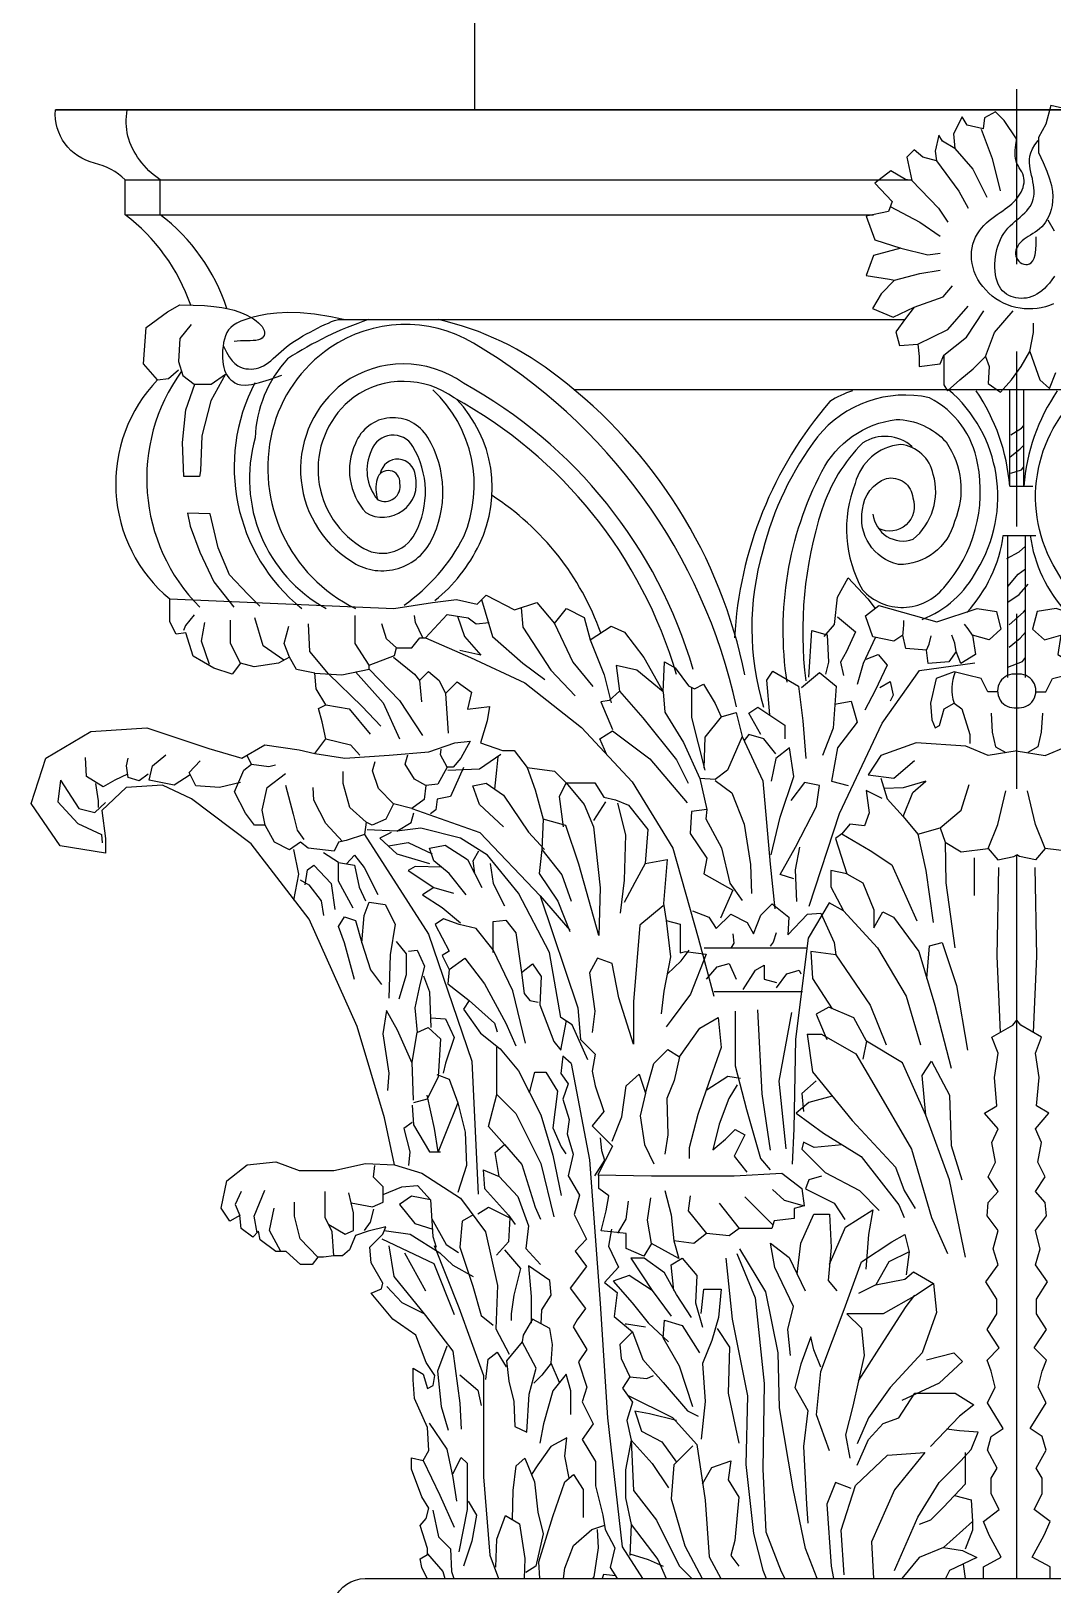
# Model space of a CAD drawing. Extents: x 140 to 2512, y 69 to 3554.
# Drawn here: x 393.4 to 685.8, y 2077.8 to 2522.1 of the extents above; entities that cross this region are included whole.
import ezdxf

# ---------------------------------------------------------------- set-up
doc = ezdxf.new("R2010")
doc.units = 0
doc.header["$LTSCALE"] = 10
doc.header["$MEASUREMENT"] = 0
doc.linetypes.add('HIDDEN', pattern=[0.375, 0.25, -0.125])
for name, color, linetype in [('3', 3, 'CONTINUOUS'), ('4', 4, 'CONTINUOUS'), ('7', 7, 'CONTINUOUS')]:
    doc.layers.add(name, color=color, linetype=linetype)

msp = doc.modelspace()

# ---------------------------------------------------------------- linework, layer by layer
at = {"layer": '3', "linetype": 'HIDDEN', "ltscale": 20}
msp.add_line((675.45, 205.47), (675.45, 3554.39), dxfattribs=at)
at = {"layer": '3'}
for p, q in [((661.58, 2351.21), (660.54, 2352.5)), ((662.84, 2349.35), (661.58, 2351.21)), ((649.64, 2345.1), (650.44, 2346.81)), ((650.44, 2346.81), (650.96, 2349.14)), ((657.7, 2347.07), (656.92, 2349.4)), ((658.16, 2344.68), (657.7, 2347.07)), ((601.33, 2242.28), (602.53, 2218.17)), ((610.98, 2241.48), (607.36, 2221.79)), ((607.36, 2221.79), (609.37, 2202.5)), ((602.53, 2218.17), (604.95, 2202.1))]:
    msp.add_line(p, q, dxfattribs=at)
for points in [[(665.26, 2494.04), (668.47, 2485.71), (670.71, 2476.42)], [(657.75, 2488.49), (662.89, 2482.59), (666.89, 2474.59)], [(685.98, 2444.1), (684.84, 2443.65), (683.66, 2443.28), (682.47, 2443), (681.26, 2442.8), (680.05, 2442.68), (678.83, 2442.65), (677.62, 2442.7), (676.41, 2442.84), (675.21, 2443.07), (674.02, 2443.39), (672.85, 2443.8), (671.7, 2444.31), (670.58, 2444.91), (669.49, 2445.59), (668.46, 2446.34), (667.48, 2447.18), (666.57, 2448.07), (665.74, 2449.03), (664.99, 2450.05), (664.34, 2451.11), (663.78, 2452.22), (663.32, 2453.35), (662.96, 2454.5), (662.7, 2455.66), (662.54, 2456.81), (662.49, 2457.95), (662.53, 2459.07), (662.69, 2460.15), (662.93, 2461.2), (663.27, 2462.2), (663.7, 2463.17), (664.19, 2464.09), (664.76, 2464.96), (665.38, 2465.78), (666.06, 2466.54), (666.78, 2467.26), (667.54, 2467.92), (668.32, 2468.55), (669.11, 2469.13), (669.9, 2469.69), (670.68, 2470.22), (671.43, 2470.74), (672.15, 2471.24), (672.83, 2471.74), (673.47, 2472.24), (674.06, 2472.74), (674.61, 2473.25), (675.11, 2473.77), (675.57, 2474.31), (676, 2474.87), (676.38, 2475.46), (676.72, 2476.07), (677.01, 2476.71), (677.25, 2477.36), (677.43, 2478.03), (677.54, 2478.69), (677.57, 2479.36), (677.53, 2480.01), (677.39, 2480.64), (677.17, 2481.25), (676.87, 2481.84), (676.54, 2482.43), (676.18, 2483.03), (675.83, 2483.64), (675.51, 2484.27), (675.25, 2484.94), (675.07, 2485.66), (674.99, 2486.42), (674.99, 2487.21), (675.05, 2488.02), (675.14, 2488.8), (675.24, 2489.55), (675.33, 2490.23), (675.37, 2490.82), (675.35, 2491.3)], [(686.24, 2452.02), (685.51, 2450.98), (684.79, 2450.05), (684.08, 2449.22), (683.37, 2448.49), (682.66, 2447.85), (681.95, 2447.31), (681.23, 2446.85), (680.49, 2446.47), (679.74, 2446.17), (678.99, 2445.94), (678.22, 2445.78), (677.46, 2445.69), (676.7, 2445.67), (675.95, 2445.71), (675.22, 2445.82), (674.51, 2445.99), (673.82, 2446.22), (673.16, 2446.52), (672.54, 2446.88), (671.95, 2447.31), (671.42, 2447.81), (670.93, 2448.39), (670.5, 2449.04), (670.12, 2449.78), (669.81, 2450.6), (669.57, 2451.5), (669.39, 2452.45), (669.27, 2453.44), (669.21, 2454.48), (669.21, 2455.52), (669.26, 2456.58), (669.37, 2457.63), (669.54, 2458.66), (669.77, 2459.67), (670.05, 2460.64), (670.38, 2461.59), (670.78, 2462.51), (671.23, 2463.38), (671.74, 2464.21), (672.31, 2465), (672.94, 2465.73), (673.62, 2466.43), (674.32, 2467.09), (675.04, 2467.72), (675.76, 2468.33), (676.46, 2468.93), (677.14, 2469.52), (677.77, 2470.12), (678.34, 2470.73), (678.84, 2471.35), (679.29, 2471.98), (679.66, 2472.64), (679.97, 2473.33), (680.2, 2474.04), (680.36, 2474.78), (680.44, 2475.57), (680.44, 2476.39), (680.38, 2477.24), (680.26, 2478.12), (680.1, 2479.02), (679.92, 2479.93), (679.72, 2480.84), (679.52, 2481.76), (679.34, 2482.67), (679.19, 2483.56), (679.1, 2484.46), (679.1, 2485.38), (679.23, 2486.33), (679.51, 2487.33), (679.98, 2488.41), (680.67, 2489.57), (681.61, 2490.83)], [(652.46, 2484.97), (658.88, 2476.37), (661.55, 2471.48)], [(681.69, 2487.43), (683.05, 2484.57), (684.1, 2482.06), (684.86, 2479.86), (685.36, 2477.93), (685.66, 2476.24), (685.76, 2474.76), (685.72, 2473.43), (685.57, 2472.23), (685.33, 2471.12), (685.02, 2470.1), (684.64, 2469.16), (684.2, 2468.3), (683.71, 2467.51), (683.17, 2466.8), (682.6, 2466.16), (681.99, 2465.58), (681.36, 2465.07), (680.71, 2464.61), (680.05, 2464.19), (679.4, 2463.79), (678.76, 2463.41), (678.15, 2463.02), (677.56, 2462.61), (677.02, 2462.17), (676.52, 2461.68), (676.09, 2461.17), (675.72, 2460.62), (675.42, 2460.06), (675.21, 2459.48), (675.09, 2458.91), (675.06, 2458.34), (675.15, 2457.79), (675.34, 2457.26), (675.64, 2456.78), (676.01, 2456.34), (676.46, 2455.97), (676.95, 2455.67), (677.48, 2455.47), (678.02, 2455.37), (678.57, 2455.39), (679.1, 2455.54), (679.6, 2455.86), (680.05, 2456.38), (680.43, 2457.14), (680.73, 2458.17), (680.94, 2459.52), (681.02, 2461.21), (680.97, 2463.29)], [(645.42, 2479.34), (653.1, 2471.48), (655.77, 2467.48)], [(639.26, 2471.96), (647.76, 2467.48), (653.55, 2463.48)], [(684.34, 2468.09), (686.2, 2464.95)], [(642.25, 2460), (649.99, 2458.14), (653.55, 2458.59)], [(640.49, 2450.86), (647.76, 2452.81), (653.55, 2453.7)], [(646.13, 2443.12), (654.44, 2446.14), (657.1, 2449.26)], [(448.54, 2432), (449.35, 2430.3), (450.15, 2428.93), (450.96, 2427.85), (451.77, 2427.03), (452.57, 2426.43), (453.36, 2426.02), (454.14, 2425.74), (454.92, 2425.57), (455.67, 2425.48), (456.42, 2425.45), (457.15, 2425.49), (457.87, 2425.61), (458.59, 2425.8), (459.29, 2426.06), (459.99, 2426.4), (460.68, 2426.82), (461.37, 2427.31), (462.06, 2427.86), (462.76, 2428.47), (463.47, 2429.12), (464.2, 2429.8), (464.96, 2430.49), (465.74, 2431.18), (466.56, 2431.85), (467.42, 2432.51), (468.32, 2433.14), (469.25, 2433.75), (470.22, 2434.34), (471.21, 2434.92), (472.23, 2435.49), (473.27, 2436.05), (474.33, 2436.61), (475.4, 2437.16), (476.47, 2437.69), (477.51, 2438.19), (478.5, 2438.63), (479.42, 2439.02), (480.25, 2439.33), (480.98, 2439.54), (481.57, 2439.65)], [(647.18, 2432.57), (655.77, 2436.81), (661.55, 2443.48)], [(654.58, 2429.4), (661.11, 2434.59), (666, 2442.14)], [(666.55, 2429.05), (669.12, 2435.92), (674.46, 2442.14)], [(679.22, 2430.46), (680.24, 2435.92), (680.24, 2438.59)], [(449.06, 2424), (444.86, 2416.36), (442.28, 2406.37), (441.96, 2396.38), (441.63, 2394.77), (437.12, 2394.77), (436.79, 2404.44), (437.76, 2413.78), (440.34, 2421.19)], [(673.78, 2406.61), (676.77, 2408.6), (677.46, 2409.3)], [(673.45, 2400.31), (676.44, 2402.63), (677.46, 2403.66)], [(673.78, 2395.66), (676.77, 2396.65), (677.46, 2397.47)], [(458.93, 2357.62), (455.44, 2361.11), (450.2, 2366.59), (446.96, 2374.31), (444.72, 2384.03), (438.23, 2384.28), (438.98, 2380.54), (441.72, 2373.07), (445.71, 2364.59), (451.45, 2357.37)], [(672.61, 2371.28), (676.14, 2373.2), (677.97, 2374.79)], [(672.93, 2363.27), (675.82, 2366.79), (677.97, 2368.35)], [(620.31, 2349), (623.33, 2352.44), (624.19, 2360.19), (627.21, 2365.79), (632.81, 2359.76), (634.94, 2357.02)], [(672.93, 2358.78), (676.14, 2361.02), (678.71, 2363.91)], [(522.36, 2359.56), (525.47, 2348.98), (534.14, 2341.33), (540.47, 2336.67)], [(440.09, 2355.17), (437.6, 2352.18), (437.1, 2350.69)], [(490.17, 2340.78), (486.16, 2346.99), (486.16, 2354.97)], [(505.5, 2348.58), (503.48, 2352.98), (503.15, 2354.97)], [(506.33, 2348.58), (512.48, 2355.31), (518.48, 2354.31), (520.81, 2352.64), (524.48, 2352.98)], [(533.63, 2357.22), (534.14, 2351.65), (542.14, 2339.33), (549.13, 2332.01)], [(673.25, 2352.37), (677.42, 2355.9), (677.97, 2356.58)], [(444.5, 2341), (442.17, 2347.65), (443.17, 2352.98)], [(453.4, 2341.32), (450.5, 2346.99), (450.5, 2353.64)], [(465.77, 2342.19), (459.83, 2346.32), (457.5, 2354.31)], [(467.34, 2343.06), (465.83, 2346.99), (467.16, 2351.98)], [(478.52, 2338.27), (473.16, 2344.66), (472.83, 2352.64)], [(497.97, 2345.79), (495.15, 2348.32), (493.82, 2352.64)], [(515.48, 2354.81), (517.48, 2348.98), (522.14, 2343.66), (516.15, 2344.99)], [(543.22, 2352.75), (548.47, 2341.66), (554.13, 2334.67)], [(616, 2337.37), (616.86, 2350.72), (621.18, 2349.43), (621.61, 2341.68), (620.74, 2338.23)], [(624.19, 2354.59), (629.36, 2350.29), (626.78, 2344.69), (625.05, 2341.68), (625.92, 2337.8)], [(553.44, 2348.08), (557.46, 2338), (559.46, 2330.01)], [(634.97, 2348.57), (631.52, 2341.25), (629.8, 2335.22)], [(673.25, 2345.96), (676.46, 2348.53), (677.97, 2350.2)], [(632.38, 2342.54), (635.83, 2343.83), (638.42, 2340.82), (634.97, 2333.5), (631.95, 2327.9)], [(672.93, 2340.2), (677.1, 2341.8), (677.97, 2342.95)], [(478.52, 2338.27), (488.16, 2329.01), (493.49, 2323.36)], [(486.27, 2338.84), (494.15, 2330.01), (498.82, 2319.7)], [(490.17, 2339.67), (498.82, 2330.68), (505.48, 2320.69)], [(574.29, 2333.2), (566.79, 2339.33), (560.8, 2340.66), (561.79, 2333.34), (568.46, 2325.69), (578.12, 2313.7), (581.45, 2307.05)], [(604.8, 2326.61), (603.93, 2336.51), (605.66, 2339.09), (612.99, 2334.79), (614.28, 2324.89), (615.14, 2314.12)], [(613.85, 2334.36), (619.02, 2338.66), (623.76, 2334.79), (622.9, 2322.73), (619.88, 2314.98)], [(504.6, 2336.39), (505.15, 2330.35)], [(512.02, 2332.68), (512.81, 2321.36)], [(561.79, 2333.34), (558.8, 2330.68), (556.46, 2330.35), (559.8, 2322.36)], [(574.29, 2333.2), (574.79, 2327.35), (580.12, 2318.7), (584.79, 2308.38)], [(582.38, 2334.47), (582.36, 2325.86), (586.21, 2310.76)], [(636.26, 2334.36), (639.28, 2336.08), (640.14, 2332.21), (639.28, 2330.48)], [(477.8, 2329.48), (484.49, 2328.35), (490.49, 2321.03)], [(602.21, 2321.01), (598.76, 2327.04), (601.35, 2328.76), (609.11, 2323.59), (609.11, 2319.72)], [(623.33, 2329.62), (628.07, 2330.48), (629.8, 2324.46), (624.19, 2317.14), (622.47, 2307.66), (627.21, 2306.37)], [(590.9, 2325.97), (586.21, 2320.24), (585.91, 2311.36)], [(668.12, 2327.06), (668.44, 2321.61), (669.4, 2317.45), (672.29, 2315.85)], [(682.78, 2327.06), (682.46, 2321.61), (681.49, 2317.45), (678.61, 2315.85)], [(477.8, 2319.74), (484.82, 2318.03), (487.49, 2315.04)], [(558.15, 2315.18), (556.13, 2319.7), (559.8, 2322.03), (570.46, 2314.04), (581.12, 2301.39)], [(596.86, 2320.44), (592.73, 2310.76), (589.17, 2308.1), (584.79, 2308.38)], [(606.52, 2315.41), (603.07, 2319.72), (598.76, 2321.01), (597.47, 2319.29)], [(438.96, 2309.39), (434.41, 2306.52), (427.23, 2307.95), (428.18, 2312.02), (432.01, 2315.12)], [(506.37, 2306.36), (503.12, 2308.19), (500.49, 2312.49), (501.21, 2315.12)], [(512.49, 2311.6), (510.55, 2315.12), (510.79, 2316.8)], [(512.66, 2310.81), (521.76, 2311.19), (527.83, 2315.36)], [(605.23, 2286.57), (607.81, 2297.33), (611.69, 2308.96), (610.4, 2317.14), (606.52, 2314.12), (605.23, 2307.66)], [(421, 2309.62), (417.41, 2307.95), (414.06, 2306.04), (409.27, 2308.91), (409.03, 2314.41)], [(426.99, 2309.62), (424.35, 2307.71), (421.24, 2308.67), (420.76, 2312.02), (421.24, 2314.17)], [(453.32, 2307.23), (447.34, 2305.8), (440.63, 2306.28), (438.72, 2310.1), (441.83, 2313.45)], [(456.5, 2312.47), (461.46, 2311.78), (463.38, 2312.26)], [(497.18, 2301.11), (492.83, 2305.56), (491.15, 2310.58), (491.87, 2313.21)], [(517.21, 2311.57), (513.42, 2303.23), (509.62, 2302.48), (509.24, 2299.45), (507.73, 2298.31)], [(526.12, 2305.32), (526.69, 2310.81), (527.07, 2314.6)], [(535.4, 2311.55), (537.69, 2305.13), (539.97, 2296.79)], [(401.85, 2307.95), (401.13, 2301.73), (406.87, 2295.51), (413.58, 2292.41), (413.82, 2290.01)], [(401.85, 2307.95), (407.11, 2299.82), (411.66, 2298.62), (414.78, 2301.49)], [(411.9, 2306.99), (412.62, 2301.97), (412.62, 2300.06)], [(460.43, 2295), (459.55, 2299.34), (460.99, 2305.8), (466.25, 2309.86)], [(466.25, 2306.52), (468.41, 2298.15), (469.6, 2293.6), (471.52, 2290.92)], [(489.31, 2295.87), (484.69, 2300.06), (482.77, 2306.99), (482.77, 2310.34)], [(528.59, 2294.52), (521.76, 2300.96), (519.86, 2306.27), (523.66, 2307.02), (528.59, 2303.61), (535.8, 2293), (540.35, 2288.08)], [(546.53, 2307.11), (551.73, 2300.96), (554.39, 2294.52), (556.28, 2277.09), (555.9, 2263.45), (550.21, 2283.91), (546.42, 2294.9), (539.97, 2296.79), (539.59, 2288.08), (538.83, 2281.26), (544.14, 2273.3), (547.56, 2264.59)], [(546.53, 2307.11), (544.52, 2303.23), (545.66, 2294.52)], [(584.79, 2308.38), (586.8, 2299.51), (586.5, 2296.85), (590.95, 2288.56), (593.32, 2278.49), (596.88, 2273.46)], [(589.17, 2307.8), (593.91, 2304.25), (597.47, 2295.37), (599.25, 2283.82), (599.55, 2275.53)], [(611.69, 2279.68), (607.81, 2280.97), (612.12, 2288.72), (618.16, 2300.35), (619.02, 2306.37), (614.71, 2307.23), (610.83, 2302.07)], [(643, 2297.5), (645.75, 2304.38), (649.42, 2307.59), (643, 2305.75), (637.49, 2305.52)], [(653.55, 2294.3), (659.52, 2299.34), (661.81, 2306.67)], [(482.53, 2290.41), (477.75, 2295.51), (474.39, 2302.21), (474.15, 2305.8)], [(557.8, 2301.72), (554.39, 2296.41)], [(667.32, 2288.34), (670.07, 2295.21), (672.36, 2304.84)], [(683.58, 2288.34), (680.83, 2295.21), (678.53, 2304.84)], [(498.12, 2293.34), (502.17, 2295.76), (502.98, 2298.59)], [(561.21, 2301.34), (563.49, 2292.25), (563.11, 2279.36), (561.97, 2269.89)], [(586.8, 2299.51), (582.36, 2298.92), (582.06, 2292.7), (586.8, 2285.6), (585.91, 2281.16), (594.21, 2276.42), (590.65, 2268.43)], [(552.73, 2227.89), (548.28, 2237.99), (545.04, 2240.01), (541.81, 2258.59), (532.91, 2275.56), (524.01, 2286.47), (516.32, 2291.32), (505, 2294.15), (498.12, 2293.34), (489.63, 2293.74)], [(496.5, 2292.94), (493.27, 2291.32), (498.12, 2286.87), (507.43, 2284.05)], [(495.7, 2289.1), (501.36, 2290.11), (508.23, 2286.87)], [(517.94, 2275.16), (513.09, 2281.22), (508.64, 2284.85), (507.43, 2288.49), (511.88, 2289.3), (518.35, 2285.26), (522.39, 2277.18)], [(612.55, 2273.22), (612.12, 2282.26), (613.42, 2288.72)], [(625.44, 2292.58), (633.51, 2287.77), (639.69, 2283.65), (646.9, 2267.71)], [(647.13, 2292.46), (649.47, 2282.11), (651.53, 2267.19)], [(654.93, 2290.17), (655.14, 2278.51), (657.71, 2259.99)], [(468.49, 2288.05), (469.99, 2281.06), (468.49, 2273.58)], [(485.6, 2271.3), (481.37, 2279.05), (481.37, 2284.33), (477.14, 2287.14)], [(481.37, 2284.33), (485.95, 2283.62), (487.36, 2277.29), (489.13, 2273.41)], [(483.66, 2283.98), (485.95, 2286.44), (488.77, 2282.92), (492.65, 2275.18)], [(520.37, 2281.22), (519.97, 2284.85), (521.58, 2287.68)], [(524.82, 2284.05), (525.63, 2278.39), (528.86, 2271.93)], [(539.59, 2288.08), (545.28, 2280.88), (547.94, 2273.3)], [(569.17, 2284.12), (566.15, 2278.61), (563.11, 2272.92)], [(663.38, 2274.91), (663.38, 2285.71)], [(470.45, 2279.4), (472.91, 2277.99), (476.44, 2273.41), (477.14, 2269.19)], [(471.86, 2277.99), (472.56, 2282.22), (474.32, 2283.62), (479.26, 2278.34), (480.31, 2270.95)], [(510.86, 2283.04), (503.38, 2283.24), (501.36, 2282.03), (508.64, 2277.18), (514.3, 2275.56)], [(626.82, 2281.11), (631.45, 2278.51), (634.54, 2270.79), (634.54, 2265.65)], [(508.64, 2277.18), (505.4, 2275.16), (511.07, 2271.52), (516.32, 2267.08)], [(488.07, 2261.44), (488.77, 2269.19), (490.18, 2273.06), (494.77, 2272.36), (497.59, 2266.73), (496.18, 2257.92), (495.82, 2245.6)], [(539.15, 2274.87), (547.56, 2264.97)], [(574.31, 2271.93), (567.66, 2266.48), (565.77, 2244.5), (565.77, 2232.38), (561.59, 2245.64), (559.7, 2255.49), (555.52, 2257.01), (553.25, 2252.84), (554.76, 2241.85), (554.01, 2235.79)], [(582.65, 2270.5), (587.39, 2268.72), (589.47, 2265.47), (593.62, 2269.61), (598.36, 2267.24), (600.14, 2263.99), (602.21, 2269.32), (605.47, 2272.57), (610.22, 2268.72), (609.92, 2263.69), (615.55, 2269.61), (619.41, 2269.91)], [(625.9, 2270.56), (635.57, 2259.99), (643.81, 2246.1), (647.93, 2232.21)], [(485.95, 2250.88), (483.13, 2261.44), (481.37, 2266.02), (483.13, 2268.84), (486.31, 2267.78), (488.07, 2261.44), (490.54, 2253.7), (493.71, 2249.48)], [(534.93, 2232.74), (531.29, 2247.69), (525.63, 2259.4), (520.77, 2265.46), (515.92, 2266.67), (511.47, 2268.29), (509.04, 2266.67), (513.09, 2259), (511.07, 2257.79), (513.09, 2253.75), (517.54, 2256.98), (523.2, 2249.71), (529.27, 2238.39), (532.1, 2231.93)], [(525.63, 2258.59), (525.63, 2267.48), (529.27, 2267.89), (532.1, 2264.25), (533.72, 2252.94), (534.53, 2246.88)], [(575.11, 2267.81), (576.39, 2257.39), (574.49, 2247.54), (573.73, 2241.09)], [(619.41, 2269.91), (623.21, 2261.53), (623.72, 2257.93), (616.51, 2258.96)], [(634.54, 2265.65), (637.11, 2270.28), (640.2, 2268.73), (647.41, 2258.96), (652.05, 2243.53), (656.68, 2225.52)], [(497.94, 2261.8), (500.76, 2258.28), (500.76, 2252.29), (498.64, 2245.25)], [(594.21, 2263.99), (594.51, 2261.32), (593.62, 2259.84)], [(606.66, 2264.28), (605.77, 2261.62), (604.88, 2260.43)], [(501.46, 2258.98), (503.93, 2259.33), (506.04, 2254.76), (504.63, 2249.48), (503.22, 2242.79), (503.93, 2235.75)], [(575.44, 2252.46), (579.42, 2256.25), (581.7, 2259.28)], [(616.51, 2258.96), (617.03, 2251.24), (622.69, 2242.5)], [(623.72, 2257.93), (633.51, 2243.53), (638.14, 2232.21)], [(649.73, 2251.24), (650.5, 2260.5), (654.11, 2261.53), (658.23, 2249.19), (661.32, 2230.67)], [(513.09, 2253.75), (512.68, 2249.71), (518.75, 2244.86), (526.03, 2238.39), (526.84, 2235.97)], [(533.72, 2252.94), (536.95, 2255.36), (539.38, 2251.73), (538.98, 2243.65), (543.02, 2233.14), (545.04, 2230.72), (546.66, 2239.2)], [(586.71, 2251.03), (589.71, 2254.53), (593.21, 2255.53), (595.21, 2251.03)], [(597.21, 2248.04), (600.71, 2253.53), (603.21, 2255.03), (603.21, 2251.03), (606.71, 2250.03)], [(606.71, 2248.54), (609.71, 2252.53), (613.2, 2253.53), (613.7, 2252.53)], [(505.69, 2251.94), (507.45, 2247.36), (507.81, 2237.15)], [(518.75, 2244.86), (517.13, 2242.43), (521.99, 2235.57), (527.65, 2231.12)], [(534.53, 2246.88), (536.14, 2244.86), (538.57, 2244.45)], [(502.52, 2226.94), (498.29, 2236.45), (495.12, 2242.08), (494.06, 2235.39), (495.82, 2224.13), (495.47, 2219.2)], [(507.81, 2239.97), (512.04, 2239.62), (514.5, 2234.34), (512.04, 2226.94), (511.33, 2224.13)], [(579.01, 2228.75), (584.81, 2236.99), (590.01, 2240.04), (590.92, 2231.5), (586.64, 2219.29), (584.2, 2212.27), (581.76, 2202.81), (581.76, 2199.75)], [(632.48, 2233.24), (628.87, 2239.93), (621.66, 2243.01), (618.06, 2240.96), (621.15, 2233.75)], [(502.87, 2216.38), (502.52, 2227.3), (503.93, 2235.75), (507.1, 2237.15), (510.63, 2233.98), (509.92, 2223.07), (506.75, 2216.73), (502.87, 2215.68)], [(615.48, 2235.3), (619.6, 2235.3), (629.39, 2229.64), (634.54, 2220.89), (645.35, 2202.38), (651.02, 2182.83), (655.65, 2172.54)], [(615.48, 2235.3), (617.03, 2224.5), (628.36, 2210.61), (640.72, 2197.23), (643.29, 2190.54), (646.38, 2185.4)], [(528.9, 2203.7), (524.36, 2208.83), (526.74, 2218), (526.74, 2222.42), (526.74, 2231.58)], [(527.65, 2231.12), (532.86, 2224.79), (539.32, 2212.23), (542.72, 2200.68), (545.1, 2189.13)], [(569.23, 2218.37), (571.67, 2226.92), (575.64, 2230.89), (579.01, 2228.75), (577.48, 2222.03), (575.34, 2216.85), (575.64, 2206.47), (574.73, 2200.98)], [(660.8, 2171.51), (656.17, 2193.63), (649.47, 2212.15), (642.78, 2227.07), (632.48, 2233.24), (631.45, 2228.1)], [(547.98, 2226.89), (553.19, 2199.34), (556.31, 2158.28), (558.39, 2125.54), (562.55, 2088.64), (568.36, 2079.61)], [(649.47, 2212.15), (648.44, 2223.47), (651.02, 2227.58), (656.17, 2217.81), (656.68, 2203.41), (659.77, 2193.63)], [(509.57, 2223.78), (513.09, 2222.37), (515.56, 2215.68), (512.04, 2206.88), (509.92, 2201.6), (508.86, 2208.28), (506.75, 2217.79)], [(536.09, 2218.51), (537.62, 2224.45), (540.68, 2224.45), (544.08, 2219.02), (542.72, 2208.49), (545.1, 2203.06), (546.46, 2201.02)], [(559.75, 2204.64), (562.51, 2211.66), (563.73, 2220.51), (567.39, 2223.87), (569.23, 2218.37), (567.7, 2211.96), (568.92, 2203.72), (571.67, 2198.23)], [(586.64, 2219.29), (592.76, 2223.26), (596.42, 2222.65)], [(618.06, 2221.92), (613.94, 2218.32), (614.45, 2213.18)], [(526.74, 2218), (532.18, 2212.57), (539.32, 2198.3), (543.06, 2183.02)], [(595.51, 2220.81), (593.06, 2216.85), (590.31, 2209.52), (588.48, 2202.2), (592.15, 2205.25), (594.9, 2208), (597.65, 2206.47), (594.59, 2200.36), (598.26, 2195.79)], [(622.69, 2217.55), (616, 2215.75), (612.39, 2212.66), (620.12, 2207.01), (630.93, 2200.32), (641.75, 2186.43), (643.29, 2182.83)], [(502.52, 2214.97), (502.87, 2209.34), (507.45, 2201.6), (510.63, 2201.6)], [(515.56, 2215.68), (517.68, 2207.23), (518.03, 2197.72), (515.56, 2189.98)], [(502.52, 2210.05), (500.05, 2208.28), (501.81, 2201.6), (501.46, 2197.72)], [(556.26, 2205.67), (556.66, 2202.05), (557.47, 2199.23), (554.65, 2194.81)], [(625.52, 2203.66), (617.54, 2202.89), (614.45, 2204.43), (613.94, 2202.38), (620.63, 2195.69), (630.42, 2190.54), (636.08, 2184.89)], [(527.37, 2194.55), (526.23, 2201.41), (528.9, 2203.7), (533.86, 2197.98), (537.68, 2185.78), (539.2, 2182.35)], [(485.02, 2187.08), (491.11, 2185.9), (494.16, 2187.25), (494.16, 2191.64), (491.45, 2194.35), (491.79, 2197.72)], [(522.79, 2196.46), (527.37, 2194.55), (532.71, 2188.83), (535.77, 2180.45), (535, 2173.96), (539.2, 2169.39)], [(522.79, 2196.46), (523.17, 2191.12), (530.04, 2183.49), (531.95, 2180.83)], [(458.13, 2178.51), (457.28, 2183.19), (460.33, 2190.63)], [(494.16, 2189.45), (499.57, 2191.64), (503.97, 2191.98), (507.69, 2187.92), (508.37, 2177.45), (509.38, 2174.41)], [(574.73, 2190.6), (576.56, 2183.58), (577.37, 2176.14)], [(605.59, 2190.9), (608.95, 2187.85), (614.68, 2186.17)], [(619.6, 2194.66), (616, 2193.63), (614.97, 2191.06), (623.21, 2186.94), (626.3, 2182.31)], [(453.56, 2190.29), (451.87, 2186.57), (453.18, 2183.46)], [(475.49, 2171.5), (470.48, 2176.77), (468.79, 2183.19), (468.79, 2187.25)], [(480.03, 2171.91), (479.61, 2178.8), (477.58, 2182.86), (477.58, 2190.29)], [(478.6, 2180.83), (483.33, 2178.12), (485.7, 2179.14), (485.7, 2184.21), (484.35, 2189.95)], [(507.69, 2187.92), (502.28, 2188.94), (498.9, 2186.57), (503.29, 2181.17), (508.37, 2179.48)], [(561.28, 2178.39), (563.73, 2182.36), (564.34, 2187.55)], [(570.92, 2175.42), (569.84, 2182.05), (570.76, 2188.46)], [(582.06, 2189.07), (581.45, 2184.8), (586.67, 2178.26)], [(590.31, 2186.94), (596.03, 2179.72)], [(597.65, 2188.77), (605.71, 2180.8)], [(464.95, 2173.15), (461.68, 2179.14), (463.03, 2185.56)], [(491.45, 2185.22), (490.44, 2181.5), (488.75, 2179.14)], [(508.03, 2182.69), (512.2, 2175.09), (515.76, 2172.82)], [(519.91, 2183.57), (516.83, 2181.84), (516.15, 2174.41), (519.87, 2163.26), (522.24, 2154.81), (525.62, 2152.1)], [(521.26, 2183.88), (524.32, 2185.78), (530.42, 2182.73), (530.04, 2175.87), (526.61, 2172.06)], [(612.61, 2166.66), (613.65, 2175.53), (617.36, 2183.78), (621.91, 2183.78), (622.32, 2174.29), (621.5, 2164.8), (623.97, 2161.92)], [(621.91, 2169.55), (626.45, 2180.07), (634.3, 2185.02), (633.06, 2178.01), (632.24, 2168.11)], [(494.49, 2179.13), (501.94, 2178.12), (510.4, 2172.72)], [(621.91, 2116.12), (618.19, 2126.43), (619.43, 2138.81), (626.04, 2156.55), (631, 2170.17), (639.67, 2175.94), (643.39, 2178.01), (644.63, 2173.06), (638.85, 2170.17), (635.13, 2163.57), (630.17, 2161.09)], [(493.82, 2176.77), (508.71, 2169.68), (514.46, 2155.15)], [(495.85, 2174.75), (497.2, 2165.96), (506.34, 2154.81), (514.12, 2144.67), (516.15, 2129.8), (516.49, 2122.37)], [(500.25, 2172.72), (506.34, 2161.9)], [(510.4, 2172.72), (514.14, 2169.26), (519.98, 2166.02)], [(528.9, 2173.58), (533.48, 2168.25), (531.57, 2160.62), (530.81, 2155.29), (530.81, 2153.38)], [(610.76, 2143.35), (609.93, 2150.78), (611.58, 2157.38), (606.21, 2168.52), (604.97, 2175.53), (610.34, 2171.41), (614.89, 2161.92)], [(644.63, 2173.06), (643.8, 2166.45)], [(539.39, 2152.43), (539.58, 2156.43), (542.26, 2160.62), (541.87, 2164.82), (535.77, 2169.01)], [(535.77, 2169.01), (536.53, 2160.24), (536.53, 2152.62)], [(582.41, 2154.25), (578.15, 2160.82), (574.67, 2167), (568.87, 2171.25), (565, 2171.25), (571.19, 2161.98), (576.6, 2154.63)], [(577.38, 2161.98), (576.6, 2169.32), (579.7, 2171.25), (583.96, 2166.23), (583.57, 2158.5), (585.51, 2151.54)], [(571.19, 2161.98), (564.61, 2166.23), (559.96, 2164.68), (565.38, 2158.5), (570.03, 2152.7), (575.83, 2147.29)], [(635.13, 2163.57), (643.39, 2165.22), (645.87, 2167.28), (651.65, 2163.98), (646.69, 2160.68), (637.19, 2155.31), (626.87, 2155.31)], [(651.65, 2163.98), (652.48, 2155.73), (648.35, 2144.17), (639.26, 2134.27), (633.06, 2125.61), (629.76, 2118.18)], [(495.2, 2163.08), (499.57, 2158.53), (505.66, 2155.48)], [(585.12, 2155.41), (585.89, 2162.36), (590.92, 2162.36), (590.15, 2154.25), (588.21, 2147.68), (585.51, 2141.1), (586.28, 2130.28), (585.12, 2119.46)], [(630.17, 2136.13), (638.43, 2149.13), (643.8, 2157.38), (646.28, 2160.68)], [(626.87, 2155.31), (631, 2151.19), (631.82, 2143.35), (628.52, 2128.91), (626.45, 2120.66), (627.69, 2114.05)], [(542.26, 2141.18), (542.64, 2146.52), (541.87, 2151.09), (536.91, 2153.76), (534.24, 2149.19), (533.91, 2147.26)], [(569.25, 2151.54), (563.83, 2152.31), (563.45, 2152.31)], [(582.8, 2128.74), (578.93, 2140.33), (574.28, 2148.45), (574.67, 2153.47), (579.7, 2151.93), (584.73, 2144.2)], [(589.76, 2151.15), (593.25, 2145.74), (592.86, 2132.6), (595.95, 2118.3)], [(533.91, 2147.26), (529.49, 2141.82), (530.17, 2136.05), (531.53, 2130.27), (531.87, 2123.13), (535.28, 2121.43), (535.96, 2132.31), (538, 2139.78), (533.91, 2147.26)], [(565.52, 2150.16), (568.48, 2142.26), (574.28, 2135.69), (581.25, 2127.58), (584.34, 2126.03)], [(619.43, 2140.05), (617.36, 2145), (616.54, 2148.71), (613.65, 2140.87), (611.99, 2134.27), (615.71, 2127.67), (614.47, 2117.36), (615.3, 2100.85), (615.71, 2095.49)], [(512.43, 2146.02), (509.72, 2138.93), (510.74, 2128.79), (512.77, 2122.03)], [(523.55, 2136.54), (524.2, 2142.37), (526.79, 2144.32), (529.38, 2140.11)], [(649.59, 2142.11), (657.43, 2144.17), (659.91, 2141.7), (653.3, 2135.51), (642.56, 2130.56)], [(516.15, 2137.91), (521.23, 2133.52), (522.24, 2129.13)], [(544.63, 2135.71), (542.26, 2141.18), (539.58, 2137.75), (537.29, 2135.46)], [(547.86, 2126.53), (547.86, 2133.33), (546.5, 2138.08), (542.76, 2133.33), (540.04, 2123.81), (539.02, 2118.37)], [(564.72, 2137.28), (569.64, 2136.85), (571.57, 2137.63)], [(564.11, 2132.06), (576.99, 2125.64), (583.96, 2117.91), (586.28, 2102.06), (587.44, 2085.83), (590.81, 2079.61)], [(629.76, 2111.99), (633.06, 2119.42), (637.19, 2123.96), (641.74, 2125.61), (646.28, 2132.62), (657.85, 2132.62), (663.22, 2129.32), (659.09, 2126.02), (650.82, 2117.36)], [(507.35, 2124.06), (512.43, 2116.62), (514.12, 2108.51), (515.14, 2101.75)], [(566.16, 2127.58), (568.09, 2121.78), (573.9, 2118.69), (578.15, 2112.89)], [(566.16, 2127.58), (570.41, 2126.8), (578.15, 2124.87)], [(547.38, 2108.31), (546.14, 2114.63), (546.76, 2119.87), (542.13, 2117.4), (538.43, 2112.16), (536.58, 2109.39)], [(640.5, 2081.87), (647.11, 2097.14), (653.3, 2107.04), (659.5, 2113.23), (662.39, 2116.53), (664.46, 2121.48), (659.09, 2121.89), (655.37, 2122.31)], [(565.12, 2119.18), (571.19, 2112.5), (575.83, 2105.54)], [(565.12, 2119.18), (565.77, 2104.77), (572.35, 2096.27), (575.83, 2089.31), (578.93, 2083.12), (582.45, 2079.61)], [(582.8, 2117.53), (577.38, 2112.11), (576.6, 2102.45), (580.47, 2088.92), (585.41, 2079.61)], [(626.04, 2080.63), (625.21, 2093.42), (629.34, 2106.22), (638.43, 2114.88), (649.17, 2115.7), (640.5, 2104.98), (633.89, 2090.12), (634.46, 2079.61)], [(660.74, 2115.7), (660.74, 2106.63), (654.54, 2100.03), (650.82, 2096.31), (647.52, 2095.07)], [(505.64, 2113.33), (510.4, 2103.44), (514.46, 2094.32)], [(514.12, 2109.53), (516.49, 2114.26), (518.18, 2112.57), (518.18, 2099.39), (515.81, 2087.22)], [(531.18, 2096.45), (531.34, 2104.77), (532.26, 2111.86), (534.73, 2114.01), (537.51, 2107.23), (538.43, 2098.61), (539.98, 2092.44), (537.82, 2083.2), (535.04, 2081.35)], [(585.51, 2106.7), (588.21, 2111.34), (593.63, 2113.27), (592.86, 2107.86), (595.95, 2102.84), (594.79, 2090.47), (593.63, 2086.22), (595.95, 2083.12)], [(539.04, 2079.61), (538.74, 2084.43), (542.75, 2097.37), (546.14, 2107.23), (548.61, 2109.39), (551.39, 2105.08), (551.39, 2097.07)], [(628.11, 2105.39), (623.56, 2107.04), (621.08, 2100.85), (622.32, 2083.11), (623.02, 2079.61)], [(518.52, 2101.75), (520.89, 2097.7), (519.53, 2090.26), (517.17, 2083.17)], [(657.64, 2103.33), (662.39, 2102.09), (662.8, 2095.9), (654.54, 2088.47), (647.52, 2085.59), (642.59, 2079.61)], [(508.37, 2099.2), (510.05, 2091.52), (513.44, 2088.13), (513.75, 2081.66), (514.44, 2079.61)], [(526.4, 2082.89), (526.71, 2090.9), (529.18, 2097.68), (533.19, 2095.22), (534.73, 2085.36), (534.54, 2079.61)], [(545.79, 2079.61), (546.14, 2082.58), (548.61, 2089.06), (553.86, 2093.68), (557.56, 2094.91)], [(555.4, 2093.68), (555.71, 2088.44), (554.47, 2080.12), (554.09, 2079.61)], [(565.12, 2095.05), (572.73, 2085.06), (575.19, 2079.61)], [(662.8, 2095.9), (662.8, 2093.42), (660.74, 2088.06)], [(654.54, 2088.47), (659.91, 2087.65), (664.04, 2085.59), (656.2, 2081.87), (655.06, 2079.61)], [(506.88, 2086.68), (511.29, 2081.66), (511.8, 2079.61)], [(564.74, 2086.68), (570.03, 2085.06), (574.28, 2083.12)], [(560.64, 2080.43), (557.25, 2080.74), (556.84, 2079.61)], [(660.12, 2083.73), (660.66, 2079.61)]]:
    msp.add_lwpolyline(points, dxfattribs=at)
for centre, radius, start, end in [((622.68, 2352.91), 20.46, 349.9846, 1.9311), ((669.18, 2334.01), 12.33, 156.9154, 199.2238)]:
    msp.add_arc(centre, radius, start, end, dxfattribs=at)
at = {"layer": '4'}
msp.add_line((520.4, 2499.61), (1557.58, 2499.61), dxfattribs=at)
for points in [[(520.4, 2499.61), (520.4, 2549.61, -0.695503)], [(429.66, 2422.42), (425.61, 2426.97), (426.42, 2437.39), (432.44, 2441.8), (436.05, 2443.81), (439.13, 2443.77, 0.147087), (420.4, 2469.61), (420.4, 2479.61, 0.133317), (411.62, 2484.33, -0.370234), (400.4, 2499.61), (520.4, 2499.61), (400.4, 2499.61)], [(449.46, 2442.8, 0.151786), (430.4, 2469.61), (430.4, 2479.61, -0.094387), (424.5, 2485.3, -0.218217), (420.98, 2499.61)], [(921.23, 2422.42), (925.28, 2426.97), (924.48, 2437.39), (918.46, 2441.8), (914.85, 2443.81), (911.77, 2443.77, -0.147087), (930.5, 2469.61), (930.5, 2479.61, -0.133317), (939.28, 2484.33, 0.370234), (950.5, 2499.61), (520.4, 2499.61), (950.5, 2499.61)], [(489.92, 2439.61, 0.06214), (466.86, 2428.43, 0.178259), (457.54, 2405.75, 0.34899), (477.85, 2356.99)], [(597.69, 2338.01, 0.181971), (544.37, 2423.11, 0.113807), (509.89, 2439.61, 0.113807)], [(578.09, 2338.16, 0.199048), (514.47, 2417.2, 0.322558), (485.75, 2417.42, 0.5232), (487.72, 2374.75, 0.454996), (503.38, 2378.51, 0.260891), (502.66, 2403.36, 0.630888), (490.84, 2402.24, 0.295064), (492.62, 2388.1, 0.633486), (498.94, 2392.82, 0.919333), (492.44, 2394, 0.148416), (492.62, 2388.1)], [(628.51, 2419.2, 0.075245), (621.95, 2416.18, 0.164993), (594.7, 2348.62, 0.164993)], [(508.99, 2359.3, 0.112742), (521.72, 2375.37, 0.312819), (515.24, 2416.77, 0.407679)], [(645.58, 2403.27, 0.334957), (631.39, 2404.33, 0.119291), (619.69, 2385.2, 0.10922), (615.08, 2336.32)], [(523.09, 1897.37), (524.76, 2011.86, 0.307622), (495.45, 2049.61), (495.45, 2059.61), (490.45, 2059.61, -1.114695), (490.45, 2079.61), (860.45, 2079.61)]]:
    msp.add_lwpolyline(points, format="xyb", dxfattribs=at)
msp.add_lwpolyline([(490.45, 2079.61), (506.74, 2079.61), (505.23, 2082.8), (504.81, 2085.27), (506.88, 2086.51), (506.88, 2088.16), (504.81, 2094.76), (506.46, 2096.82), (507.29, 2099.71), (505.23, 2103.01), (502.33, 2110.85), (502.33, 2114.15), (505.64, 2113.33), (507.29, 2116.21), (506.88, 2122.82), (503.16, 2131.07), (502.75, 2136.43), (502.75, 2139.73), (505.64, 2138.08), (506.88, 2133.95), (508.53, 2134.78), (508.94, 2137.67), (506.46, 2141.38), (503.57, 2149.22), (496.96, 2153.76), (490.77, 2161.18), (493.66, 2162.42), (494.07, 2164.07), (490.77, 2169.85), (490.36, 2174.39), (494.07, 2178.1), (494.9, 2180.16), (489.94, 2178.92), (486.23, 2177.69), (484.57, 2173.56), (482.51, 2171.91), (480.03, 2171.91), (477.14, 2171.5), (475.49, 2171.5), (473.83, 2169.44), (470.53, 2169.44), (466.4, 2173.15), (463.51, 2173.15), (458.96, 2176.45), (458.55, 2178.92), (456.9, 2177.27), (453.59, 2179.75), (453.18, 2183.46), (450.29, 2181.81), (447.81, 2185.52), (449.46, 2193.36), (455.25, 2197.9), (463.51, 2198.73), (470.12, 2196.25), (480.03, 2196.25), (489.12, 2198.31), (497.38, 2197.9), (494.6, 2211.32), (486.71, 2237.44), (473.01, 2268.12), (456.41, 2289.68), (439.39, 2302.53), (431.09, 2306.5), (420.63, 2305.81), (413.66, 2299.19), (414.71, 2291.19), (414.71, 2287.01), (401.81, 2289.1), (393.44, 2301.28), (397.63, 2314.16), (410.52, 2321.82), (426.56, 2322.87), (444.34, 2316.95), (453.75, 2314.16), (460.37, 2317.99), (470.13, 2316.6), (474.66, 2315.56), (477.8, 2319.74), (476.75, 2324.61), (475.71, 2328.44), (477.8, 2329.48), (475.01, 2334.01), (474.66, 2338.54), (469.43, 2339.58), (467.34, 2343.06), (464.2, 2341.32), (457.23, 2340.28), (453.4, 2341.32), (450.96, 2338.19), (445.73, 2339.93), (439.8, 2343.41), (437.71, 2350.03), (434.92, 2349.68), (433.18, 2353.16), (433.11, 2359.72)], dxfattribs=at)
for centre, radius, start, end in [((460.56, 2392.67), 42.89, 136.0854, 230.2133), ((617.95, 2387.73), 55.65, 4.3743, 34.4369), ((732.95, 2387.73), 55.65, 145.5631, 175.6257), ((483.41, 2324.15), 77.45, 19.4956, 57.2253), ((631.54, 2383.36), 40.43, 317.1435, 352.2016), ((719.35, 2383.36), 40.43, 187.7984, 222.8565)]:
    msp.add_arc(centre, radius, start, end, dxfattribs=at)
at = {"layer": '7'}
for p, q in [((420.4, 2479.61), (645.37, 2479.61)), ((420.4, 2469.61), (634.49, 2469.61)), ((481.34, 2439.61), (643.41, 2439.61)), ((548.78, 2419.61), (802.12, 2419.61)), ((673.43, 2391.98), (673.43, 2419.61)), ((677.46, 2391.98), (677.46, 2419.61)), ((673.43, 2391.98), (680.09, 2391.98)), ((671.6, 2377.88), (680.95, 2377.88)), ((672.93, 2337.31), (672.93, 2377.68)), ((677.97, 2337.31), (677.97, 2377.68)), ((433.11, 2359.72), (497.24, 2356.99)), ((586.04, 2259.96), (615.41, 2259.96)), ((588.86, 2247.5), (614.2, 2247.5)), ((594.89, 2241.88), (594.89, 2226.21)), ((594.89, 2226.21), (598.11, 2213.75)), ((598.11, 2213.75), (602.13, 2199.69)), ((602.13, 2199.69), (604.95, 2196.48)), ((490.45, 2079.61), (860.45, 2079.61)), ((490.45, 2079.61), (860.45, 2079.61))]:
    msp.add_line(p, q, dxfattribs=at)
for points in [[(675.35, 2491.3), (671.83, 2496.58), (669.37, 2499.04), (666.2, 2497.28), (665.84, 2494.11), (661.27, 2495.17), (659.86, 2497.63), (657.39, 2492.71), (657.75, 2488.49), (654.22, 2490.6), (653.17, 2492.36), (652.11, 2487.78), (652.46, 2484.97), (648.59, 2486.03), (646.13, 2488.14), (644.01, 2486.03), (645.42, 2479.34), (643.66, 2479.69), (639.44, 2482.16), (634.86, 2478.64), (639.79, 2473.36), (638.73, 2470.55), (632.39, 2469.14), (634.86, 2462.46), (642.25, 2460), (634.51, 2457.89), (632.39, 2452.26), (639.08, 2451.21), (640.49, 2450.86), (636.62, 2446.99), (634.15, 2442.77), (640.14, 2440.3), (646.13, 2443.12), (643.66, 2439.95), (640.84, 2436.08), (641.9, 2432.22), (647.18, 2432.57), (647.53, 2429.05), (647.53, 2426.24), (653.52, 2426.94), (654.58, 2429.4), (654.58, 2425.18), (654.58, 2420.96), (655.63, 2419.2), (659.15, 2422.37), (663.03, 2425.53), (666.55, 2429.05), (667.6, 2426.24), (667.25, 2421.31), (670.77, 2418.85), (673.94, 2422.37), (676.76, 2426.24), (679.22, 2430.46), (682.04, 2422.37), (684.86, 2419.91), (686.62, 2424.48)], [(689.79, 2499.74), (685.21, 2500.8), (683.8, 2495.52), (681.69, 2491.65), (681.69, 2487.43)], [(436.05, 2443.81), (439.83, 2443.76), (443.04, 2443.61), (445.75, 2443.38), (448.02, 2443.08), (449.93, 2442.71), (451.53, 2442.29), (452.9, 2441.84), (454.1, 2441.35), (455.19, 2440.84), (456.18, 2440.32), (457.07, 2439.79), (457.85, 2439.24), (458.52, 2438.7), (459.09, 2438.15), (459.54, 2437.6), (459.88, 2437.05), (460.11, 2436.52), (460.23, 2436), (460.23, 2435.51), (460.11, 2435.05), (459.88, 2434.64), (459.53, 2434.29), (459.06, 2434), (458.48, 2433.79), (457.78, 2433.66), (456.99, 2433.59), (456.12, 2433.56), (455.21, 2433.56), (454.27, 2433.56), (453.33, 2433.53), (452.4, 2433.46), (451.52, 2433.33)], [(482.79, 2439.61), (479.2, 2440.4), (474.58, 2441.13), (470.48, 2441.51), (466.87, 2441.6), (463.72, 2441.44), (460.98, 2441.12), (458.63, 2440.67), (456.61, 2440.17), (454.91, 2439.66), (453.48, 2439.13), (452.3, 2438.58), (451.34, 2437.99), (450.56, 2437.35), (449.95, 2436.64), (449.46, 2435.87), (449.08, 2435), (448.77, 2434.05), (448.54, 2433.01), (448.36, 2431.93), (448.25, 2430.83), (448.21, 2429.73), (448.21, 2428.67), (448.28, 2427.65), (448.4, 2426.72), (448.56, 2425.89), (448.78, 2425.15), (449.05, 2424.49), (449.37, 2423.9), (449.74, 2423.37), (450.17, 2422.88), (450.64, 2422.42), (451.17, 2421.97), (451.77, 2421.54), (452.52, 2421.18), (453.5, 2420.94), (454.81, 2420.88), (456.55, 2421.08), (458.8, 2421.58), (461.65, 2422.45), (465.21, 2423.76)], [(439.29, 2438.23), (436.04, 2434.16), (435.63, 2427.66), (436.85, 2423.6), (440.11, 2421.16), (444.99, 2421.16), (449.06, 2424)], [(429.66, 2422.42), (432.78, 2422.79), (435.63, 2425.22)], [(497.24, 2356.99), (508.31, 2358.71), (515.12, 2359.56), (521.08, 2358.28), (523.64, 2360.83), (531.72, 2356.58), (538.11, 2358.71), (543.22, 2352.75), (546.62, 2357.01), (551.73, 2354.46), (553.44, 2348.08), (559.39, 2351.9), (563.23, 2350.2), (568.76, 2342.98), (574.29, 2333.2), (574.72, 2341.7), (577.7, 2340), (581.53, 2334.9), (583.23, 2334.05), (585.79, 2335.32), (589.19, 2329.79), (590.9, 2325.97), (595.15, 2327.24), (596.86, 2320.44), (602.82, 2307.68), (604.94, 2283.87), (606.22, 2271.12)], [(636.02, 2357.86), (652.62, 2353.18), (664.12, 2357.01), (669.65, 2356.16), (670.93, 2351.05), (667.52, 2348.08), (662.84, 2349.35), (663.69, 2343.83), (659.43, 2341.27), (658.16, 2344.68), (656.03, 2341.7), (650.07, 2341.27), (649.64, 2345.1), (643.68, 2345.53), (642.83, 2349.35), (640.28, 2347.65), (634.32, 2348.93), (632.19, 2354.88), (636.02, 2357.86)], [(714.88, 2357.86), (698.28, 2353.18), (686.78, 2357.01), (681.25, 2356.16), (679.97, 2351.05), (683.38, 2348.08), (688.06, 2349.35), (687.21, 2343.83), (691.47, 2341.27), (692.74, 2344.68), (694.87, 2341.7), (700.83, 2341.27), (701.26, 2345.1), (707.22, 2345.53), (708.07, 2349.35), (710.62, 2347.65), (716.58, 2348.93), (718.71, 2354.88), (714.88, 2357.86)], [(474.66, 2338.54), (482.37, 2338), (490.17, 2339.67), (490.17, 2340.78), (497.42, 2343.57), (497.97, 2345.79), (502.43, 2345.79), (504.66, 2348.58), (506.33, 2348.58), (519.15, 2343.01), (534.75, 2335.78), (550.91, 2322.97), (565.4, 2307.39), (577.1, 2288.47), (584.34, 2262.86), (588.8, 2246.17)], [(497.18, 2343.06), (503.11, 2338.24), (504.6, 2336.39), (507.2, 2338.98), (510.16, 2336.39), (512.02, 2332.68), (515.36, 2336.02), (519.44, 2333.05), (518.33, 2328.23), (524.64, 2328.98), (523.9, 2324.9), (522.04, 2318.6), (528.35, 2316.37), (531.69, 2316.37), (535.4, 2311.55), (543.19, 2310.44), (546.53, 2307.11), (554.7, 2307.11), (557.3, 2303.03), (560.64, 2302.29), (564.35, 2300.8), (569.91, 2293.76), (569.17, 2284.12), (575.48, 2285.23), (574.37, 2272.63), (575.11, 2267.81), (579.19, 2266.7), (579.19, 2258.55), (580.68, 2258.92), (586.61, 2258.18), (582.16, 2246.68), (576.59, 2239.27), (575.11, 2237.42)], [(616.1, 2271.91), (624.71, 2298.42), (636.91, 2324.22), (647.67, 2339.27), (663.46, 2341.42)], [(670.04, 2333.15), (667.16, 2333.15), (665.23, 2336.99), (661.38, 2337.95), (657.53, 2338.92), (652.4, 2336.99), (650.8, 2329.94), (651.12, 2325.14), (652.08, 2322.9), (653.36, 2323.54), (654.65, 2328.34), (657.53, 2329.94), (659.78, 2328.34), (662.03, 2320.97), (662.03, 2318.41)], [(680.85, 2333.15), (683.74, 2333.15), (685.66, 2336.99), (689.51, 2337.95), (693.36, 2338.92), (698.5, 2336.99), (700.1, 2329.94), (699.78, 2325.14), (698.82, 2322.9), (697.53, 2323.54), (696.25, 2328.34), (693.36, 2329.94), (691.12, 2328.34), (688.87, 2320.97), (688.87, 2318.41)], [(474.66, 2315.56), (483.18, 2314.22), (495.87, 2315.1), (507.24, 2315.97), (514.68, 2318.59), (519.06, 2319.03), (516.43, 2314.22), (514.24, 2311.6), (512.49, 2311.6), (509.87, 2306.79), (506.37, 2306.36), (505.93, 2302.42), (502.43, 2299.8), (497.18, 2301.11), (494.99, 2296.74), (491.06, 2295), (489.31, 2295.87), (488.87, 2292.37), (483.62, 2290.63), (481.43, 2290.19), (480.12, 2287.57), (472.68, 2288.44), (470.5, 2290.19), (467.43, 2288), (463.06, 2290.19), (460.43, 2295), (457.37, 2295), (454.75, 2298.49), (451.69, 2304.61), (454.31, 2310.73), (456.5, 2312.47), (455.19, 2315.1)], [(675.57, 2316.29), (667.32, 2314.92), (660.89, 2317.67), (646.67, 2318.58), (636.58, 2314.92), (632.91, 2309.42), (640.25, 2308.5), (646.21, 2313.54)], [(675.32, 2316.29), (683.58, 2314.92), (690, 2317.67), (704.23, 2318.58), (714.32, 2314.92), (717.99, 2309.42), (710.65, 2308.5), (704.69, 2313.54)], [(636.58, 2308.5), (638.41, 2302.54), (643, 2297.5), (647.13, 2292.46), (653.55, 2294.3), (654.93, 2290.17), (659.52, 2287.42), (667.32, 2288.34), (670.07, 2285.13), (674.66, 2286.05), (675.45, 2286.57)], [(714.32, 2308.5), (712.49, 2302.54), (707.9, 2297.5), (703.77, 2292.46), (697.35, 2294.3), (695.97, 2290.17), (691.38, 2287.42), (683.58, 2288.34), (680.83, 2285.13), (676.24, 2286.05), (675.45, 2286.57)], [(636.93, 2302.68), (632.33, 2304.97), (633.25, 2298.55), (631.87, 2294.88), (627.74, 2295.33), (625.44, 2292.58), (623.61, 2291.21), (626.82, 2281.11), (622.23, 2282.03), (622.23, 2277.44), (625.9, 2270.56), (621.77, 2272.85), (615.8, 2262.76), (612.12, 2233.85), (611.66, 2208.16), (611.2, 2198.06)], [(502.43, 2299.8), (521.85, 2292.98), (539.15, 2274.87), (549.87, 2242.77), (550.69, 2233.71), (554.81, 2229.6), (553.99, 2224.66), (554.81, 2220.54), (557.28, 2213.14), (553.99, 2209.02), (559.76, 2203.26), (555.64, 2195.03)], [(488.87, 2292.37), (507.18, 2263.85), (519.58, 2227.57), (521.36, 2189.53)], [(675.45, 2079.61), (675.45, 2286.23)], [(670.23, 2282.94), (669.79, 2257.55), (670.72, 2235.77)], [(680.67, 2282.94), (681.11, 2257.55), (680.18, 2235.77)], [(665.9, 2079.61), (665.9, 2082.92), (671, 2085.74), (667.6, 2091.97), (665.9, 2095.92), (670.43, 2099.32), (668.17, 2103.84), (668.17, 2108.36), (669.87, 2111.19), (667.04, 2116.28), (668.17, 2120.24), (671.57, 2122.5), (667.04, 2129.85), (669.3, 2134.38), (668.17, 2138.9), (666.96, 2142.05), (670.46, 2145.55), (666.96, 2150.8), (669.76, 2155.35), (669.76, 2159.54), (666.61, 2164.44), (670.11, 2169.33), (668.71, 2173.88), (670.11, 2179.13), (666.96, 2183.32), (667.31, 2187.17), (670.11, 2190.32), (667.31, 2194.52), (669.41, 2198.71), (668.36, 2204.31), (670.11, 2208.16), (666.26, 2212.7), (669.76, 2214.8), (669.06, 2222.84), (670.11, 2229.84), (668.36, 2234.39), (674.31, 2237.88), (675.45, 2239.3)], [(684.99, 2079.61), (684.99, 2082.92), (679.9, 2085.74), (683.29, 2091.97), (684.99, 2095.92), (680.46, 2099.32), (682.73, 2103.84), (682.73, 2108.36), (681.03, 2111.19), (683.86, 2116.28), (682.73, 2120.24), (679.33, 2122.5), (683.86, 2129.85), (681.6, 2134.38), (682.73, 2138.9), (683.94, 2142.05), (680.43, 2145.55), (683.94, 2150.8), (681.14, 2155.35), (681.14, 2159.54), (684.29, 2164.44), (680.79, 2169.33), (682.19, 2173.88), (680.79, 2179.13), (683.94, 2183.32), (683.59, 2187.17), (680.79, 2190.32), (683.59, 2194.52), (681.49, 2198.71), (682.54, 2204.31), (680.79, 2208.16), (684.64, 2212.7), (681.14, 2214.8), (681.84, 2222.84), (680.79, 2229.84), (682.54, 2234.39), (676.58, 2237.88), (675.45, 2239.3)], [(547.98, 2226.89), (545.63, 2228.99), (545.05, 2224.02), (547.09, 2221.1), (545.63, 2216.72), (547.39, 2210.87), (546.8, 2206.78), (548.56, 2200.94), (547.09, 2194.81), (550.31, 2189.25), (548.85, 2183.7), (552.36, 2176.69), (549.14, 2173.19), (552.36, 2168.8), (547.68, 2162.67), (552.07, 2156.83), (549.73, 2153.61), (548.56, 2151.57), (552.49, 2145.1), (550.05, 2141.62), (552.49, 2134.32), (551.09, 2130.14), (554.23, 2123.88), (551.09, 2119.35), (554.93, 2113.09), (554.93, 2106.13), (557.02, 2097.78), (557.71, 2093.6), (560.5, 2088.38), (559.11, 2082.81), (561.11, 2079.61)], [(497.38, 2197.9), (505.28, 2195.55), (516.31, 2188.36), (523.51, 2178.78), (526.87, 2163.44), (526.39, 2150.98), (530.23, 2143.79)], [(555.64, 2195.03), (570.92, 2194.77), (594.59, 2194.77), (608.23, 2195.49), (613.97, 2191.19), (614.68, 2186.17), (611.81, 2185.45), (611.81, 2182.59), (606.07, 2181.87), (605.36, 2179.72), (596.03, 2179.72), (593.16, 2177.57), (586.7, 2178.29), (583.11, 2175.42), (577.37, 2176.14), (578.81, 2171.12), (570.92, 2175.42), (568.76, 2171.84), (563.74, 2173.99), (563.74, 2178.29), (556.56, 2179), (558, 2184.74), (558.72, 2189.04), (555.85, 2191.19), (555.91, 2195.02)], [(559.48, 2179.52), (558.68, 2174.7), (561.5, 2168.66), (557.47, 2164.24), (561.09, 2161.42), (560.29, 2154.58), (565.52, 2150.16), (561.9, 2146.54), (562.3, 2142.51), (564.72, 2137.28), (562.7, 2134.07), (565.52, 2130.04), (563.91, 2124.81), (565.12, 2119.18), (563.51, 2110.73), (563.51, 2102.69), (565.12, 2095.05), (564.72, 2086.2)], [(508.73, 2174.85), (515.82, 2157.14), (522.91, 2137.65), (522.91, 2108.72), (524.69, 2086.29), (527.19, 2079.61)], [(618.4, 2079.61), (615.02, 2088.17), (611.52, 2105.22), (607.58, 2128.39), (607.15, 2144.12), (603.64, 2161.61), (596.2, 2173.85)], [(592.26, 2171.23), (594.02, 2153.74), (598.39, 2131.88), (597.95, 2112.21), (600.14, 2092.54), (602.77, 2082.04), (603.72, 2079.61)], [(595.33, 2172.54), (600.58, 2159.86), (603.21, 2135.38), (602.77, 2110.9), (603.64, 2092.97), (608.02, 2081.61), (609.15, 2079.61)]]:
    msp.add_lwpolyline(points, dxfattribs=at)
for points in [[(595.3, 2328.92, 0.208432), (519.99, 2432.88, 0.290857), (478.9, 2431.51, 0.18472), (462.47, 2407.8, 0.352861), (486.25, 2356.99)], [(582.89, 2339.56, 0.198449), (517.14, 2421.43, 0.320223), (482.79, 2421.44, 0.522721), (484.95, 2370.59, 0.452066), (507.81, 2376.19, 0.260891), (506.95, 2405.93, 0.623071), (486.24, 2404.21, 0.301307), (489.22, 2384.4, 0.663224), (503.41, 2394.97, 0.869749), (493.36, 2395.64)], [(500.15, 2357.95, 0.12311), (517.22, 2377.54, 0.316426), (508.4, 2419.49, 0.312933)], [(634.3, 2383.97, 0.480339), (645.78, 2376.78, 0.30138), (651.56, 2395.34, 0.331614), (642.17, 2403.87, 0.317934), (629.21, 2392.73, 0.224646), (631.32, 2362.33, 0.455676), (654.6, 2362.93, 0.233682), (664.26, 2398.51, 0.23596), (650.47, 2417.25, 0.285463), (618.44, 2406.07, 0.099591), (602.8, 2373.5, 0.143729), (602.96, 2328.77)], [(648.36, 2353.86, 0.182125), (664.04, 2367.87, 0.371169), (655.85, 2419.61, 0.345035)], [(702.54, 2353.86, -0.182125), (686.85, 2367.87, -0.371169), (695.05, 2419.61, -0.345035)], [(609.76, 2335.96, -0.159129), (619.69, 2396.19, -0.245555), (640.97, 2411.06, -0.209687), (655.22, 2404.61, -0.258022), (657.64, 2381.86, -0.346245), (641.63, 2369.57, -0.406328), (631.37, 2385.35, -0.294035), (638.15, 2394.16, -0.455445), (645.74, 2388.63, -0.673439), (635.91, 2379.86, 0.006724)]]:
    msp.add_lwpolyline(points, format="xyb", dxfattribs=at)
for centre, radius, start, end in [((478.72, 2394.17), 52.18, 144.0351, 224.8608), ((503.5, 2397.42), 51.95, 152.3113, 231.1072), ((674.78, 2333.42), 4.83, 82.0995, 277.9005), ((676.11, 2333.42), 4.83, 262.0995, 97.9005)]:
    msp.add_arc(centre, radius, start, end, dxfattribs=at)

doc.saveas('drawing.dxf')
